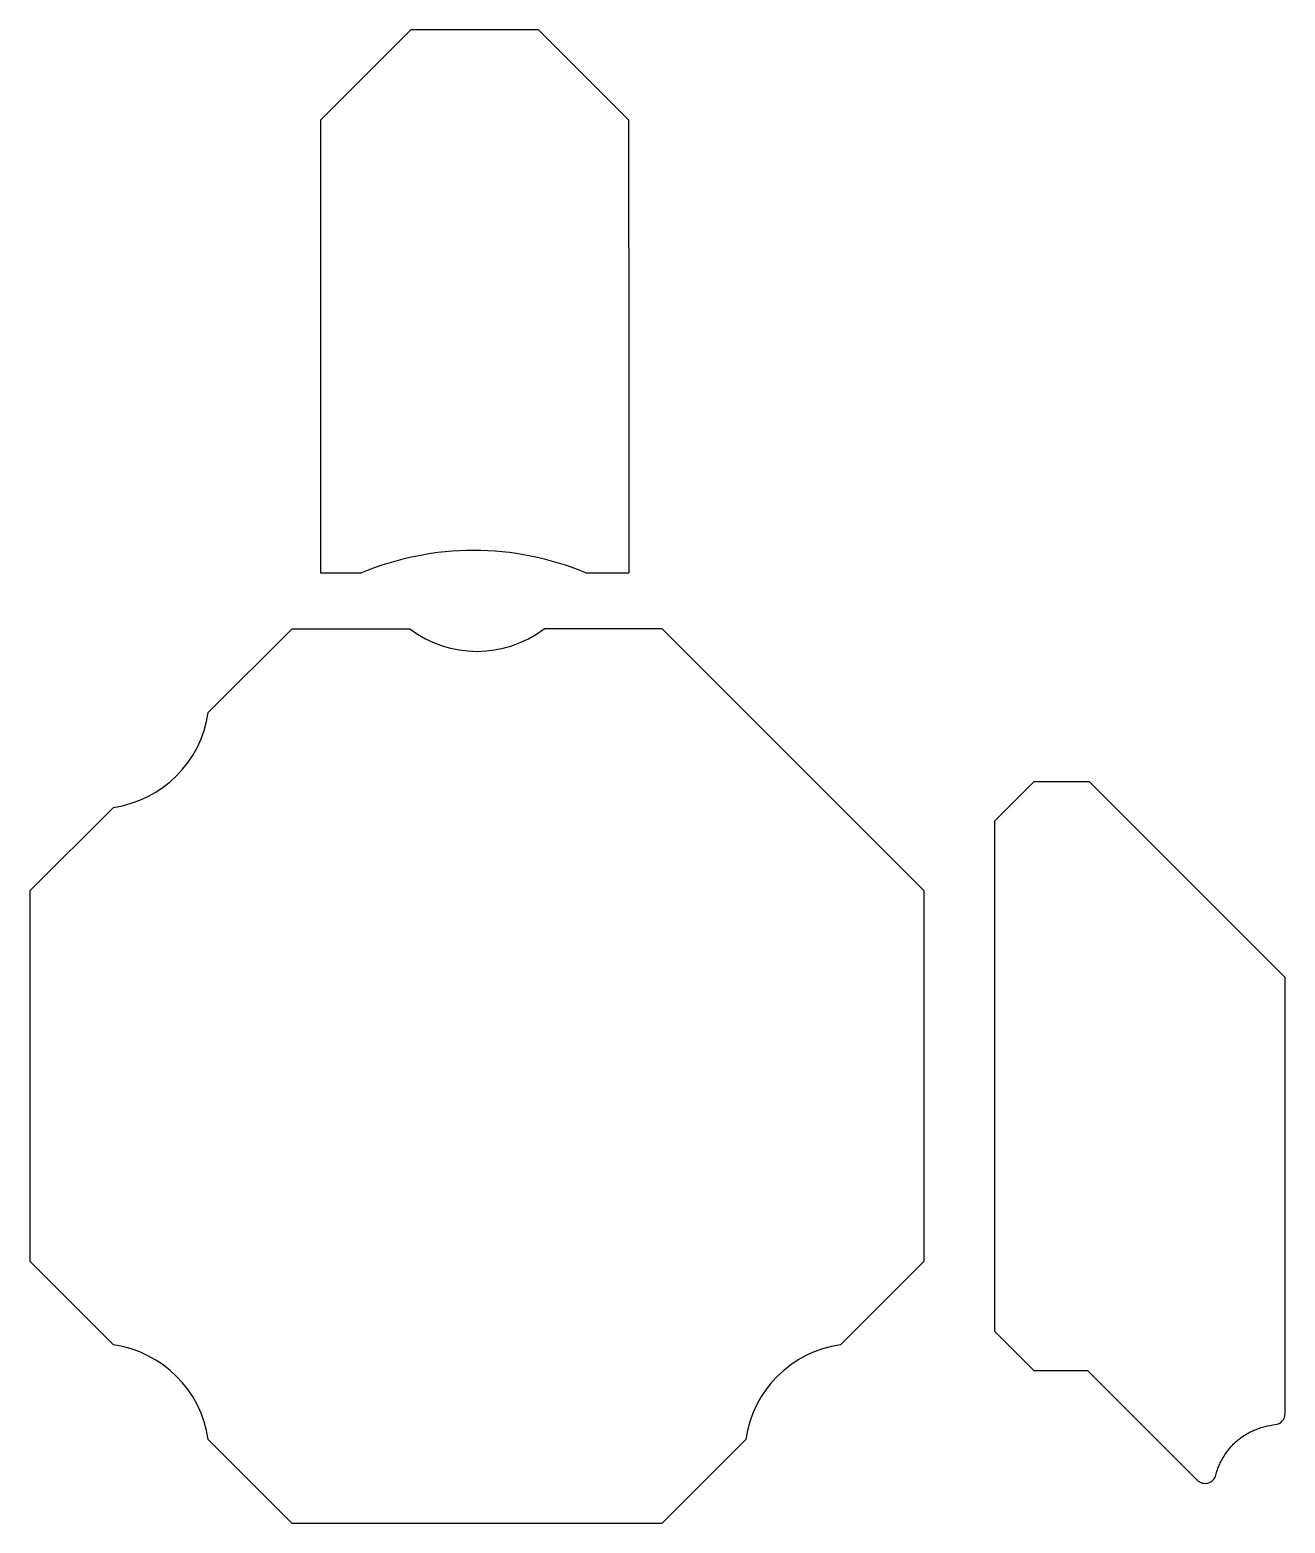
# Model space of a CAD drawing. Extents: x 150 to 178.1, y -110 to -76.6.
import ezdxf

# ---------------------------------------------------------------- set-up
doc = ezdxf.new("R2010")
doc.units = 0
doc.layers.add('LAYER_04', color=96, linetype='CONTINUOUS')

msp = doc.modelspace()

# ---------------------------------------------------------------- linework, layer by layer
at = {"layer": 'LAYER_04'}
for p, q in [((158.523, -76.597), (156.503, -78.617)), ((161.379, -76.597), (158.523, -76.597)), ((163.399, -78.617), (161.379, -76.597)), ((156.503, -78.617), (156.503, -81.474)), ((163.399, -81.474), (163.399, -78.617)), ((156.503, -81.474), (156.503, -88.743)), ((163.399, -81.474), (163.399, -88.743)), ((156.503, -88.743), (157.416, -88.743)), ((162.434, -88.743), (163.399, -88.743)), ((155.857, -90), (153.989, -91.868)), ((158.499, -90), (155.857, -90)), ((164.141, -89.999), (161.499, -89.999)), ((170, -95.857), (164.141, -89.999)), ((172.452, -93.416), (171.571, -94.297)), ((173.698, -93.416), (172.452, -93.416)), ((178.075, -97.796), (173.698, -93.416)), ((151.867, -93.99), (149.999, -95.858)), ((171.571, -94.297), (171.571, -105.703)), ((149.999, -95.858), (149.999, -104.142)), ((170, -104.141), (170, -95.857)), ((178.075, -107.549), (178.075, -97.796)), ((149.999, -104.142), (151.868, -106.011)), ((168.132, -106.01), (170, -104.141)), ((171.571, -105.703), (172.452, -106.584)), ((172.452, -106.584), (173.653, -106.584)), ((173.653, -106.584), (176.107, -109.037)), ((177.458, -107.892), (177.485, -107.882)), ((177.485, -107.882), (177.513, -107.872)), ((177.513, -107.872), (177.54, -107.864)), ((177.54, -107.864), (177.568, -107.855)), ((177.568, -107.855), (177.625, -107.84)), ((177.625, -107.84), (177.682, -107.826)), ((177.682, -107.826), (177.739, -107.815)), ((177.739, -107.815), (177.797, -107.805)), ((177.797, -107.805), (177.855, -107.797)), ((153.989, -108.132), (155.858, -110)), ((164.142, -110), (166.01, -108.131)), ((176.923, -108.229), (176.944, -108.209)), ((176.944, -108.209), (176.965, -108.189)), ((176.965, -108.189), (176.986, -108.17)), ((176.986, -108.17), (177.008, -108.151)), ((177.008, -108.151), (177.03, -108.133)), ((177.03, -108.133), (177.053, -108.115)), ((177.053, -108.115), (177.076, -108.097)), ((177.076, -108.097), (177.099, -108.08)), ((177.099, -108.08), (177.123, -108.064)), ((177.123, -108.064), (177.147, -108.048)), ((177.147, -108.048), (177.172, -108.032)), ((177.172, -108.032), (177.196, -108.017)), ((177.196, -108.017), (177.221, -108.002)), ((177.221, -108.002), (177.246, -107.988)), ((177.246, -107.988), (177.272, -107.974)), ((177.272, -107.974), (177.298, -107.961)), ((177.298, -107.961), (177.324, -107.948)), ((177.324, -107.948), (177.35, -107.936)), ((177.35, -107.936), (177.377, -107.924)), ((177.377, -107.924), (177.403, -107.913)), ((177.403, -107.913), (177.43, -107.902)), ((177.43, -107.902), (177.458, -107.892)), ((176.664, -108.574), (176.678, -108.549)), ((176.678, -108.549), (176.693, -108.524)), ((176.693, -108.524), (176.708, -108.499)), ((176.708, -108.499), (176.723, -108.475)), ((176.723, -108.475), (176.739, -108.45)), ((176.739, -108.45), (176.755, -108.427)), ((176.755, -108.427), (176.772, -108.403)), ((176.772, -108.403), (176.79, -108.38)), ((176.79, -108.38), (176.807, -108.357)), ((176.807, -108.357), (176.826, -108.335)), ((176.826, -108.335), (176.844, -108.313)), ((176.844, -108.313), (176.863, -108.291)), ((176.863, -108.291), (176.883, -108.27)), ((176.883, -108.27), (176.903, -108.249)), ((176.903, -108.249), (176.923, -108.229)), ((176.525, -108.925), (176.541, -108.869)), ((176.541, -108.869), (176.55, -108.841)), ((176.55, -108.841), (176.559, -108.813)), ((176.559, -108.813), (176.569, -108.786)), ((176.569, -108.786), (176.579, -108.759)), ((176.579, -108.759), (176.59, -108.732)), ((176.59, -108.732), (176.601, -108.705)), ((176.601, -108.705), (176.613, -108.678)), ((176.613, -108.678), (176.625, -108.652)), ((176.625, -108.652), (176.637, -108.626)), ((176.637, -108.626), (176.651, -108.6)), ((176.651, -108.6), (176.664, -108.574)), ((155.858, -110), (164.142, -110))]:
    msp.add_line(p, q, dxfattribs=at)
for centre, radius, start, end in [((159.925, -94.787), 6.544, 67.4556, 112.5444), ((159.999, -87.999), 2.5, 233.133, 306.8728), ((151.514, -91.515), 2.5, 278.133, 351.8728), ((151.514, -108.486), 2.5, 8.133, 81.8728), ((168.485, -108.485), 2.5, 98.133, 171.8728), ((177.825, -107.549), 0.25, 276.8111, 0), ((176.284, -108.861), 0.25, 225, 345.0621)]:
    msp.add_arc(centre, radius, start, end, dxfattribs=at)

doc.saveas('drawing.dxf')
